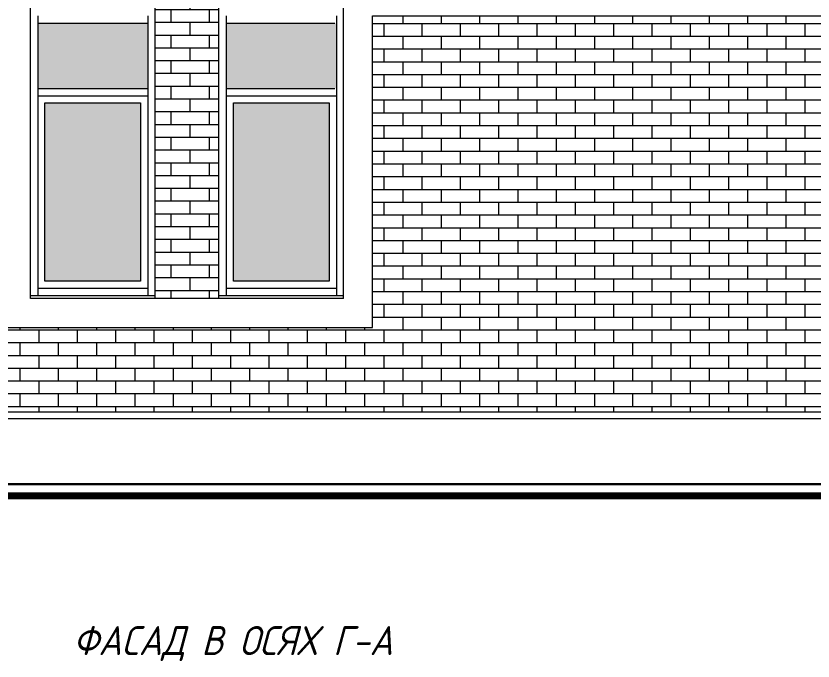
# Model space of a CAD drawing. Header units: millimetres. Extents: x 54 to 1314, y 20 to 614.
# Drawn here: x 763.8 to 818.8, y 137.6 to 182.1 of the extents above; entities that cross this region are included whole.
import ezdxf

# ---------------------------------------------------------------- set-up
doc = ezdxf.new("R2010")
doc.units = ezdxf.units.MM
for name, color, linetype, lineweight in [('A_ОКНА', 4, 'Continuous', 13), ('A_ФАСАД', 30, 'Continuous', 15), ('А_КИРПИЧ ОБЛИЦ.', 250, 'Continuous', 30), ('А_ОБЛИЦОВКА КАМЕНЬ', 211, 'Continuous', 20), ('А_ОКНА', 4, 'Continuous', 13), ('А_ПОЛЫ', 181, 'Continuous', 20), ('А_ШТРИХ.ОКОН', 140, 'Continuous', 9), ('А_ШТУКАТУРКА ФАСАД', 7, 'Continuous', 15), ('ТЕКСТ', 5, 'Continuous', 18)]:
    doc.layers.add(name, color=color, linetype=linetype, lineweight=lineweight)
doc.styles.add('SPDS', font='romans.shx', dxfattribs={"width": 0.85, "oblique": 15})

msp = doc.modelspace()

# ---------------------------------------------------------------- hatches: boundary and pattern name
at = {"layer": 'А_КИРПИЧ ОБЛИЦ.', "lineweight": 9}
h = msp.add_hatch(dxfattribs=at)
h.set_pattern_fill('AR-BRSTD', color=41, scale=0.013, style=0)
h.set_pattern_definition([(0, (724.3172, 148.22), (0, 0.880643), []), (90, (724.3172, 148.22), (-1.3208, 0.880643), [0.880643, -0.880643])])
h.paths.add_polyline_path([(773.409, 162.62), (773.409, 194.62), (777.809, 194.62), (777.809, 162.62)])
h = msp.add_hatch(dxfattribs=at)
h.set_pattern_fill('AR-BRSTD', color=41, scale=0.013, style=0)
h.set_pattern_definition([(0, (299293.9561, -46894.06874), (0, 0.8806434), []), (90, (299293.9561, -46894.0687), (-1.3208, 0.8806434), [0.8806434, -0.8806434])])
h.paths.add_polyline_path([(729.209, 182.12), (762.809, 182.12), (762.809, 160.62), (788.409, 160.62), (788.409, 182.12), (832.009, 182.12), (832.009, 154.82), (729.209, 154.82)])
at = {"layer": 'А_ШТРИХ.ОКОН', "ltscale": 100}
h = msp.add_hatch(color=256, dxfattribs=at)
h.set_gradient(color1=(116, 208, 231), one_color=1, tint=1, name='INVCURVED')
h.paths.add_polyline_path([(765.809, 176.12), (772.409, 176.12), (772.409, 163.82), (765.809, 163.82)])
h.paths.add_polyline_path([(772.909, 177.12), (765.309, 177.12), (765.309, 181.62), (772.909, 181.62)])
h = msp.add_hatch(color=256, dxfattribs=at)
h.set_gradient(color1=(116, 208, 231), one_color=1, tint=1, name='INVCURVED')
h.paths.add_polyline_path([(778.809, 176.12), (785.409, 176.12), (785.409, 163.82), (778.809, 163.82)])
h.paths.add_polyline_path([(785.909, 177.12), (778.309, 177.12), (778.309, 181.62), (785.909, 181.62)])

# ---------------------------------------------------------------- linework, layer by layer
at = {"layer": 'A_ОКНА'}
for p, q in [((765.309, 182.12), (765.309, 162.82)), ((772.909, 182.12), (772.909, 162.82)), ((778.309, 182.12), (778.309, 162.82)), ((785.909, 182.12), (785.909, 162.82)), ((765.309, 181.62), (772.909, 181.62)), ((778.309, 181.62), (785.809, 181.62)), ((772.909, 163.32), (765.309, 163.32)), ((785.909, 163.32), (778.309, 163.32))]:
    msp.add_line(p, q, dxfattribs=at)
for points in [[(772.409, 176.12), (772.409, 163.82), (765.809, 163.82), (765.809, 176.12)], [(785.409, 176.12), (785.409, 163.82), (778.809, 163.82), (778.809, 176.12)]]:
    msp.add_lwpolyline(points, close=True, dxfattribs=at)
at = {"layer": 'A_ФАСАД'}
for p, q in [((773.409, 162.62), (773.409, 194.62)), ((777.809, 162.62), (777.809, 194.62))]:
    msp.add_line(p, q, dxfattribs=at)
at = {"layer": 'А_ОБЛИЦОВКА КАМЕНЬ'}
for p, q in [((773.409, 162.82), (764.809, 162.82)), ((786.409, 162.82), (777.809, 162.82)), ((773.917, 154.32), (711.409, 154.32)), ((864.509, 154.32), (773.717, 154.32))]:
    msp.add_line(p, q, dxfattribs=at)
at = {"layer": 'А_ОКНА'}
for p, q in [((765.309, 177.12), (772.909, 177.12)), ((778.309, 177.12), (785.809, 177.12)), ((765.309, 176.62), (772.909, 176.62)), ((778.309, 176.62), (785.909, 176.62))]:
    msp.add_line(p, q, dxfattribs=at)
at = {"layer": 'А_ПОЛЫ', "color": 7, "lineweight": 30, "ltscale": 100}
msp.add_line((494.025, 149.82), (889.025, 149.82), dxfattribs=at)
at = {"layer": 'А_ПОЛЫ', "color": 7, "ltscale": 100, "const_width": 0.5}
msp.add_lwpolyline([(494.025, 149.02), (889.025, 149.02)], dxfattribs=at)
at = {"layer": 'А_ШТУКАТУРКА ФАСАД', "color": 7}
for p, q in [((764.809, 162.62), (764.809, 194.62)), ((786.409, 162.62), (786.409, 194.62)), ((786.409, 162.62), (764.809, 162.62))]:
    msp.add_line(p, q, dxfattribs=at)
msp.add_lwpolyline([(724.209, 194.62), (724.209, 182.12), (762.809, 182.12), (762.809, 160.62), (788.409, 160.62), (788.409, 182.12), (837.009, 182.12), (837.009, 194.62)], dxfattribs=at)
msp.add_lwpolyline([(832.009, 154.32), (729.209, 154.32), (729.209, 154.82), (832.009, 154.82)], close=True, dxfattribs=at)

# ---------------------------------------------------------------- texts
at = {"layer": 'ТЕКСТ', "color": 7, "insert": (778.771, 138.827), "char_height": 2, "width": 70.04285, "attachment_point": 5, "style": 'SPDS'}
msp.add_mtext('ФАСАД В ОСЯХ Г-А', dxfattribs=at)

doc.saveas('drawing.dxf')
